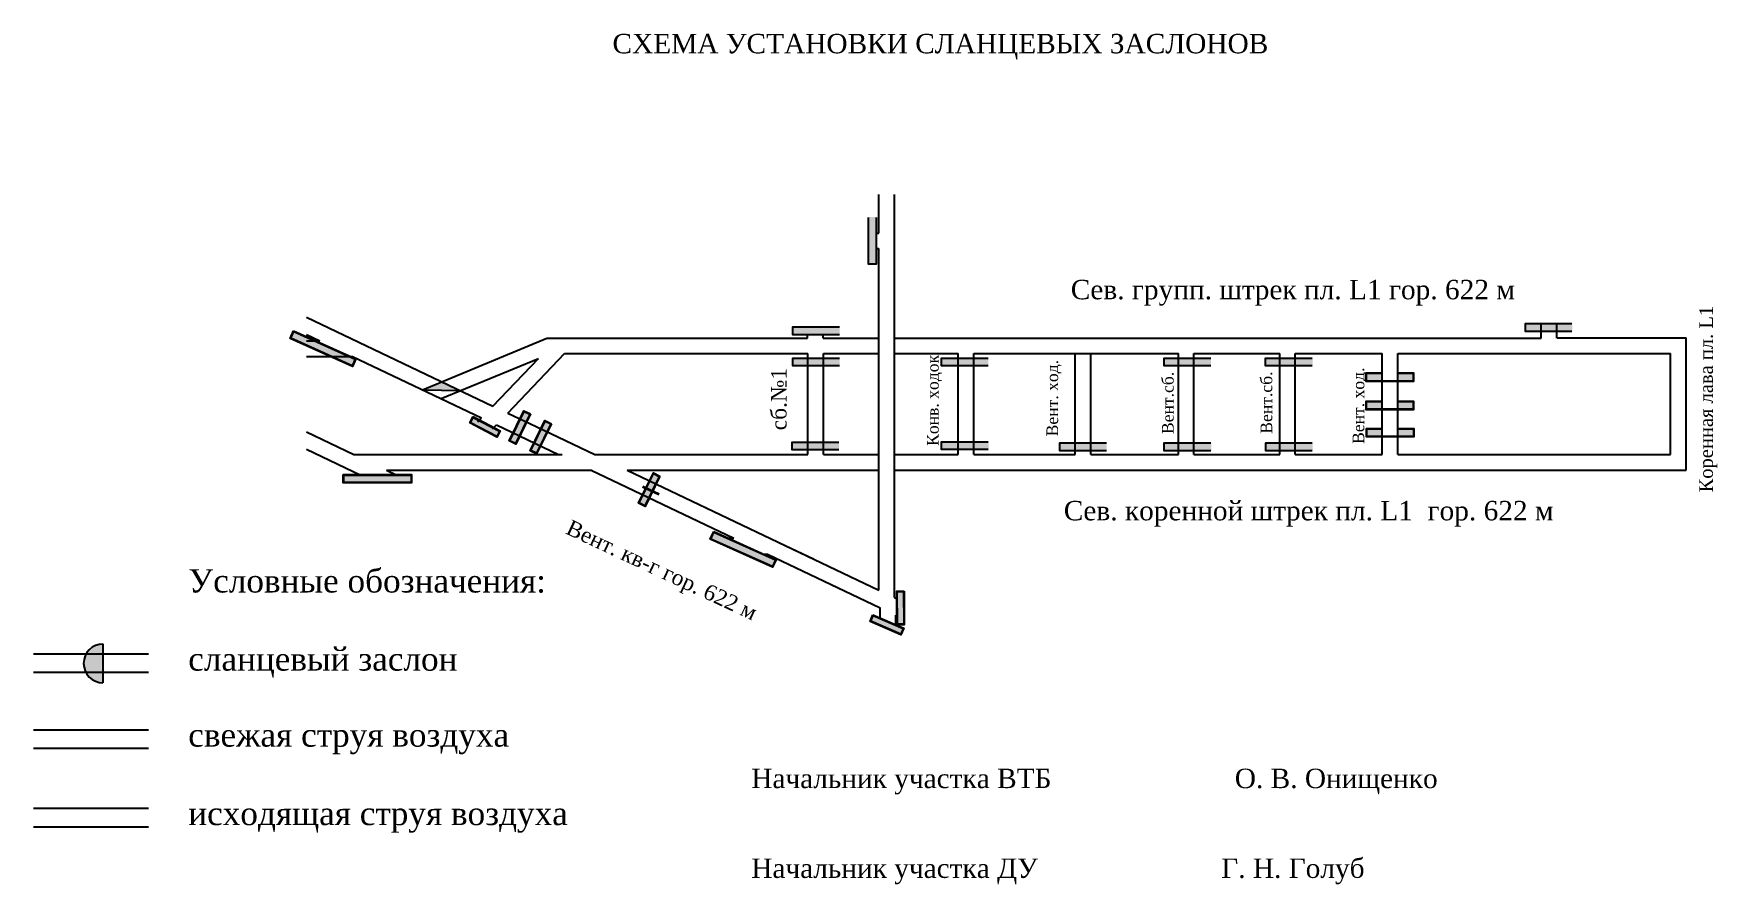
# Model space of a CAD drawing. Header units: millimetres. Extents: x -278 to 155, y -414 to -195.
import ezdxf

# ---------------------------------------------------------------- set-up
doc = ezdxf.new("R2010")
doc.units = ezdxf.units.MM
for name, color, linetype in [('Двери', 7, 'Continuous'), ('Перемычки 01', 7, 'Continuous'), ('Уловные обозн схема сланц', 7, 'Continuous')]:
    doc.layers.add(name, color=color, linetype=linetype)
doc.styles.get("Standard").update_dxf_attribs({"font": 'TIMES.TTF', "height": 10})

msp = doc.modelspace()

# ---------------------------------------------------------------- hatches: boundary and pattern name
for color, points in [(256, [(-173.37, -284.9), (-178.34, -286.97), (-168.52, -287.22)]), (3, [(-165.25, -294.1), (-165.97, -295.48), (-159.22, -299), (-158.5, -297.62)]), (256, [(-121.64, -311.82), (-121.7, -311.95), (-119.6, -312.93), (-119.54, -312.8)]), (256, [(-120.63, -312.29), (-120.7, -312.42), (-119.22, -313.11), (-119.16, -312.98)]), (256, [(-117.47, -313.93), (-117.4, -313.8), (-119.45, -312.84), (-119.51, -312.97)])]:
    msp.add_hatch(color=color).paths.add_polyline_path(points)
h = msp.add_hatch(color=256)
h.paths.add_polyline_path([(-165.31, -293.91), (-166.16, -295.54), (-159.16, -299.19), (-158.31, -297.56)])
h.paths.add_polyline_path([(-158.5, -297.62), (-159.22, -299), (-165.97, -295.48), (-165.25, -294.1)], flags=16)
h = msp.add_hatch(color=256)
h.paths.add_polyline_path([(-150.51, -293.22), (-152.19, -292.39), (-156.01, -300.17), (-154.33, -301)])
h.paths.add_polyline_path([(-150.67, -293.28), (-152.13, -292.56), (-155.85, -300.11), (-154.39, -300.83)], flags=16)
h = msp.add_hatch(color=256)
h.paths.add_polyline_path([(-145.11, -295.73), (-146.79, -294.9), (-150.62, -302.68), (-148.94, -303.51)])
h.paths.add_polyline_path([(-145.28, -295.78), (-146.73, -295.07), (-150.45, -302.62), (-148.99, -303.34)], flags=16)
h = msp.add_hatch(color=256)
h.paths.add_polyline_path([(-117.19, -309.25), (-118.87, -308.42), (-122.69, -316.2), (-121.01, -317.03)])
h.paths.add_polyline_path([(-117.35, -309.31), (-118.81, -308.59), (-122.53, -316.14), (-121.07, -316.86)], flags=16)
at = {"layer": 'Двери'}
h = msp.add_hatch(color=256, dxfattribs=at)
h.paths.add_polyline_path([(68.74, -282.64), (64.64, -282.64), (64.64, -284.84), (68.74, -284.84), (68.74, -284.74), (64.74, -284.74), (64.74, -282.74), (68.74, -282.74)])
h.paths.add_polyline_path([(72.74, -284.74), (68.74, -284.74), (68.74, -284.84), (72.74, -284.84)])
h.paths.add_polyline_path([(76.84, -282.64), (72.74, -282.64), (72.74, -282.74), (76.74, -282.74), (76.74, -284.74), (72.74, -284.74), (72.74, -284.84), (76.84, -284.84)])
h = msp.add_hatch(color=3, dxfattribs=at)
h.paths.add_polyline_path([(64.74, -282.74), (64.74, -284.74), (68.74, -284.74), (68.74, -282.74)])
h.paths.add_polyline_path([(76.74, -284.74), (76.74, -282.74), (72.74, -282.74), (72.74, -284.74)])
h = msp.add_hatch(color=256, dxfattribs=at)
h.paths.add_polyline_path([(68.74, -289.92), (64.64, -289.92), (64.64, -292.12), (68.74, -292.12), (68.74, -292.02), (64.74, -292.02), (64.74, -290.02), (68.74, -290.02)])
h.paths.add_polyline_path([(72.74, -292.02), (68.74, -292.02), (68.74, -292.12), (72.74, -292.12)])
h.paths.add_polyline_path([(76.84, -289.92), (72.74, -289.92), (72.74, -290.02), (76.74, -290.02), (76.74, -292.02), (72.74, -292.02), (72.74, -292.12), (76.84, -292.12)])
h = msp.add_hatch(color=3, dxfattribs=at)
h.paths.add_polyline_path([(64.74, -290.02), (64.74, -292.02), (68.74, -292.02), (68.74, -290.02)])
h.paths.add_polyline_path([(76.74, -292.02), (76.74, -290.02), (72.74, -290.02), (72.74, -292.02)])
h = msp.add_hatch(color=256, dxfattribs=at)
h.paths.add_polyline_path([(68.82, -296.94), (64.72, -296.94), (64.72, -299.14), (68.82, -299.14), (68.82, -299.04), (64.82, -299.04), (64.82, -297.04), (68.82, -297.04)])
h.paths.add_polyline_path([(72.82, -299.04), (68.82, -299.04), (68.82, -299.14), (72.82, -299.14)])
h.paths.add_polyline_path([(76.92, -296.94), (72.82, -296.94), (72.82, -297.04), (76.82, -297.04), (76.82, -299.04), (72.82, -299.04), (72.82, -299.14), (76.92, -299.14)])
h = msp.add_hatch(color=3, dxfattribs=at)
h.paths.add_polyline_path([(64.82, -297.04), (64.82, -299.04), (68.82, -299.04), (68.82, -297.04)])
h.paths.add_polyline_path([(76.82, -299.04), (76.82, -297.04), (72.82, -297.04), (72.82, -299.04)])
at = {"layer": 'Перемычки 01'}
h = msp.add_hatch(color=256, dxfattribs=at)
h.paths.add_polyline_path([(-61.41, -254.74), (-61.41, -250.64), (-61.51, -250.64), (-61.51, -254.64), (-63.51, -254.64), (-63.51, -250.64), (-63.61, -250.64), (-63.61, -254.74)])
h.paths.add_polyline_path([(-61.51, -250.64), (-61.41, -250.64), (-61.41, -242.54), (-63.61, -242.54), (-63.61, -250.64), (-63.51, -250.64), (-63.51, -242.64), (-61.51, -242.64)])
h = msp.add_hatch(color=3, dxfattribs=at)
h.paths.add_polyline_path([(-63.51, -254.64), (-61.51, -254.64), (-61.51, -250.64), (-63.51, -250.64)])
h.paths.add_polyline_path([(-61.51, -246.64), (-63.51, -246.64), (-63.51, -250.64), (-61.51, -250.64)])
h.paths.add_polyline_path([(-61.51, -246.64), (-61.51, -242.64), (-63.51, -242.64), (-63.51, -246.64)])
h = msp.add_hatch(color=256, dxfattribs=at)
h.paths.add_polyline_path([(-211.52, -271.83), (-212.4, -273.79), (-196.34, -281.01), (-195.46, -279.04)])
h.paths.add_polyline_path([(-195.63, -279.11), (-196.41, -280.84), (-212.23, -273.73), (-211.45, -272)], flags=16)
for points in [[(-211.45, -272), (-212.23, -273.73), (-196.41, -280.84), (-195.63, -279.11)], [(-155.85, -300.11), (-154.39, -300.83), (-150.67, -293.28), (-152.13, -292.56)], [(-150.45, -302.62), (-148.99, -303.34), (-145.28, -295.78), (-146.73, -295.07)], [(-198.61, -308.98), (-198.61, -310.87), (-181.27, -310.87), (-181.27, -308.98)], [(-122.53, -316.14), (-121.07, -316.86), (-117.35, -309.31), (-118.81, -308.59)], [(-103.3, -323.7), (-104.08, -325.43), (-88.25, -332.54), (-87.47, -330.81)], [(-56.07, -347.4), (-54.44, -347.39), (-54.47, -338.97), (-56.1, -338.98)], [(-55.21, -349.96), (-54.56, -348.47), (-62.29, -345.12), (-62.93, -346.61)]]:
    msp.add_hatch(color=3, dxfattribs=at).paths.add_polyline_path(points)
h = msp.add_hatch(color=256, dxfattribs=at)
h.paths.add_polyline_path([(-83.09, -272.93), (-78.99, -272.93), (-78.99, -272.83), (-82.99, -272.83), (-82.99, -270.83), (-78.99, -270.83), (-78.99, -270.73), (-83.09, -270.73)])
h.paths.add_polyline_path([(-78.99, -272.83), (-78.99, -272.93), (-70.89, -272.93), (-70.89, -270.73), (-78.99, -270.73), (-78.99, -270.83), (-70.99, -270.83), (-70.99, -272.83)])
h = msp.add_hatch(color=3, dxfattribs=at)
h.paths.add_polyline_path([(-82.99, -270.83), (-82.99, -272.83), (-78.99, -272.83), (-78.99, -270.83)])
h.paths.add_polyline_path([(-74.99, -272.83), (-74.99, -270.83), (-78.99, -270.83), (-78.99, -272.83)])
h.paths.add_polyline_path([(-74.99, -272.83), (-70.99, -272.83), (-70.99, -270.83), (-74.99, -270.83)])
h = msp.add_hatch(color=256, dxfattribs=at)
h.paths.add_polyline_path([(105.49, -272.07), (109.59, -272.07), (109.59, -271.97), (105.59, -271.97), (105.59, -269.97), (109.59, -269.97), (109.59, -269.87), (105.49, -269.87)])
h.paths.add_polyline_path([(109.59, -271.97), (109.59, -272.07), (117.69, -272.07), (117.69, -269.87), (109.59, -269.87), (109.59, -269.97), (117.59, -269.97), (117.59, -271.97)])
h = msp.add_hatch(color=3, dxfattribs=at)
h.paths.add_polyline_path([(105.59, -269.97), (105.59, -271.97), (109.59, -271.97), (109.59, -269.97)])
h.paths.add_polyline_path([(113.59, -271.97), (113.59, -269.97), (109.59, -269.97), (109.59, -271.97)])
h.paths.add_polyline_path([(113.59, -271.97), (117.59, -271.97), (117.59, -269.97), (113.59, -269.97)])
h = msp.add_hatch(color=256, dxfattribs=at)
h.paths.add_polyline_path([(-83.09, -280.94), (-78.99, -280.94), (-78.99, -280.84), (-82.99, -280.84), (-82.99, -278.84), (-78.99, -278.84), (-78.99, -278.74), (-83.09, -278.74)])
h.paths.add_polyline_path([(-78.99, -280.84), (-78.99, -280.94), (-70.89, -280.94), (-70.89, -278.74), (-78.99, -278.74), (-78.99, -278.84), (-70.99, -278.84), (-70.99, -280.84)])
h = msp.add_hatch(color=3, dxfattribs=at)
h.paths.add_polyline_path([(-82.99, -278.84), (-82.99, -280.84), (-78.99, -280.84), (-78.99, -278.84)])
h.paths.add_polyline_path([(-74.99, -280.84), (-74.99, -278.84), (-78.99, -278.84), (-78.99, -280.84)])
h.paths.add_polyline_path([(-74.99, -280.84), (-70.99, -280.84), (-70.99, -278.84), (-74.99, -278.84)])
h = msp.add_hatch(color=256, dxfattribs=at)
h.paths.add_polyline_path([(-44.84, -280.94), (-40.74, -280.94), (-40.74, -280.84), (-44.74, -280.84), (-44.74, -278.84), (-40.74, -278.84), (-40.74, -278.74), (-44.84, -278.74)])
h.paths.add_polyline_path([(-40.74, -280.84), (-40.74, -280.94), (-32.64, -280.94), (-32.64, -278.74), (-40.74, -278.74), (-40.74, -278.84), (-32.74, -278.84), (-32.74, -280.84)])
h = msp.add_hatch(color=3, dxfattribs=at)
h.paths.add_polyline_path([(-44.74, -278.84), (-44.74, -280.84), (-40.74, -280.84), (-40.74, -278.84)])
h.paths.add_polyline_path([(-36.74, -280.84), (-36.74, -278.84), (-40.74, -278.84), (-40.74, -280.84)])
h.paths.add_polyline_path([(-36.74, -280.84), (-32.74, -280.84), (-32.74, -278.84), (-36.74, -278.84)])
h = msp.add_hatch(color=256, dxfattribs=at)
h.paths.add_polyline_path([(12.5, -280.94), (16.6, -280.94), (16.6, -280.84), (12.6, -280.84), (12.6, -278.84), (16.6, -278.84), (16.6, -278.74), (12.5, -278.74)])
h.paths.add_polyline_path([(16.6, -280.84), (16.6, -280.94), (24.7, -280.94), (24.7, -278.74), (16.6, -278.74), (16.6, -278.84), (24.6, -278.84), (24.6, -280.84)])
h = msp.add_hatch(color=3, dxfattribs=at)
h.paths.add_polyline_path([(12.6, -278.84), (12.6, -280.84), (16.6, -280.84), (16.6, -278.84)])
h.paths.add_polyline_path([(20.6, -280.84), (20.6, -278.84), (16.6, -278.84), (16.6, -280.84)])
h.paths.add_polyline_path([(20.6, -280.84), (24.6, -280.84), (24.6, -278.84), (20.6, -278.84)])
h = msp.add_hatch(color=256, dxfattribs=at)
h.paths.add_polyline_path([(38.61, -280.94), (42.71, -280.94), (42.71, -280.84), (38.71, -280.84), (38.71, -278.84), (42.71, -278.84), (42.71, -278.74), (38.61, -278.74)])
h.paths.add_polyline_path([(42.71, -280.84), (42.71, -280.94), (50.81, -280.94), (50.81, -278.74), (42.71, -278.74), (42.71, -278.84), (50.71, -278.84), (50.71, -280.84)])
h = msp.add_hatch(color=3, dxfattribs=at)
h.paths.add_polyline_path([(38.71, -278.84), (38.71, -280.84), (42.71, -280.84), (42.71, -278.84)])
h.paths.add_polyline_path([(46.71, -280.84), (46.71, -278.84), (42.71, -278.84), (42.71, -280.84)])
h.paths.add_polyline_path([(46.71, -280.84), (50.71, -280.84), (50.71, -278.84), (46.71, -278.84)])
h = msp.add_hatch(color=256, dxfattribs=at)
h.paths.add_polyline_path([(-83.27, -302.55), (-79.17, -302.55), (-79.17, -302.45), (-83.17, -302.45), (-83.17, -300.45), (-79.17, -300.45), (-79.17, -300.35), (-83.27, -300.35)])
h.paths.add_polyline_path([(-79.17, -302.45), (-79.17, -302.55), (-71.07, -302.55), (-71.07, -300.35), (-79.17, -300.35), (-79.17, -300.45), (-71.17, -300.45), (-71.17, -302.45)])
h = msp.add_hatch(color=3, dxfattribs=at)
h.paths.add_polyline_path([(-83.17, -300.45), (-83.17, -302.45), (-79.17, -302.45), (-79.17, -300.45)])
h.paths.add_polyline_path([(-75.17, -302.45), (-75.17, -300.45), (-79.17, -300.45), (-79.17, -302.45)])
h.paths.add_polyline_path([(-75.17, -302.45), (-71.17, -302.45), (-71.17, -300.45), (-75.17, -300.45)])
h = msp.add_hatch(color=256, dxfattribs=at)
h.paths.add_polyline_path([(-44.81, -302.51), (-40.71, -302.51), (-40.71, -302.41), (-44.71, -302.41), (-44.71, -300.41), (-40.71, -300.41), (-40.71, -300.31), (-44.81, -300.31)])
h.paths.add_polyline_path([(-40.71, -302.41), (-40.71, -302.51), (-32.61, -302.51), (-32.61, -300.31), (-40.71, -300.31), (-40.71, -300.41), (-32.71, -300.41), (-32.71, -302.41)])
h = msp.add_hatch(color=3, dxfattribs=at)
h.paths.add_polyline_path([(-44.71, -300.41), (-44.71, -302.41), (-40.71, -302.41), (-40.71, -300.41)])
h.paths.add_polyline_path([(-36.71, -302.41), (-36.71, -300.41), (-40.71, -300.41), (-40.71, -302.41)])
h.paths.add_polyline_path([(-36.71, -302.41), (-32.71, -302.41), (-32.71, -300.41), (-36.71, -300.41)])
h = msp.add_hatch(color=256, dxfattribs=at)
h.paths.add_polyline_path([(-14.35, -302.79), (-10.25, -302.79), (-10.25, -302.69), (-14.25, -302.69), (-14.25, -300.69), (-10.25, -300.69), (-10.25, -300.59), (-14.35, -300.59)])
h.paths.add_polyline_path([(-10.25, -302.69), (-10.25, -302.79), (-2.15, -302.79), (-2.15, -300.59), (-10.25, -300.59), (-10.25, -300.69), (-2.25, -300.69), (-2.25, -302.69)])
h = msp.add_hatch(color=3, dxfattribs=at)
h.paths.add_polyline_path([(-14.25, -300.69), (-14.25, -302.69), (-10.25, -302.69), (-10.25, -300.69)])
h.paths.add_polyline_path([(-6.25, -302.69), (-6.25, -300.69), (-10.25, -300.69), (-10.25, -302.69)])
h.paths.add_polyline_path([(-6.25, -302.69), (-2.25, -302.69), (-2.25, -300.69), (-6.25, -300.69)])
h = msp.add_hatch(color=256, dxfattribs=at)
h.paths.add_polyline_path([(12.53, -302.79), (16.63, -302.79), (16.63, -302.69), (12.63, -302.69), (12.63, -300.69), (16.63, -300.69), (16.63, -300.59), (12.53, -300.59)])
h.paths.add_polyline_path([(16.63, -302.69), (16.63, -302.79), (24.73, -302.79), (24.73, -300.59), (16.63, -300.59), (16.63, -300.69), (24.63, -300.69), (24.63, -302.69)])
h = msp.add_hatch(color=3, dxfattribs=at)
h.paths.add_polyline_path([(12.63, -300.69), (12.63, -302.69), (16.63, -302.69), (16.63, -300.69)])
h.paths.add_polyline_path([(20.63, -302.69), (20.63, -300.69), (16.63, -300.69), (16.63, -302.69)])
h.paths.add_polyline_path([(20.63, -302.69), (24.63, -302.69), (24.63, -300.69), (20.63, -300.69)])
h = msp.add_hatch(color=256, dxfattribs=at)
h.paths.add_polyline_path([(38.65, -302.79), (42.75, -302.79), (42.75, -302.69), (38.75, -302.69), (38.75, -300.69), (42.75, -300.69), (42.75, -300.59), (38.65, -300.59)])
h.paths.add_polyline_path([(42.75, -302.69), (42.75, -302.79), (50.85, -302.79), (50.85, -300.59), (42.75, -300.59), (42.75, -300.69), (50.75, -300.69), (50.75, -302.69)])
h = msp.add_hatch(color=3, dxfattribs=at)
h.paths.add_polyline_path([(38.75, -300.69), (38.75, -302.69), (42.75, -302.69), (42.75, -300.69)])
h.paths.add_polyline_path([(46.75, -302.69), (46.75, -300.69), (42.75, -300.69), (42.75, -302.69)])
h.paths.add_polyline_path([(46.75, -302.69), (50.75, -302.69), (50.75, -300.69), (46.75, -300.69)])
h = msp.add_hatch(color=256, dxfattribs=at)
h.paths.add_polyline_path([(-198.74, -308.85), (-198.74, -311), (-181.14, -311), (-181.14, -308.85)])
h.paths.add_polyline_path([(-181.27, -308.98), (-181.27, -310.87), (-198.61, -310.87), (-198.61, -308.98)], flags=16)
h = msp.add_hatch(color=256, dxfattribs=at)
h.paths.add_polyline_path([(-103.36, -323.53), (-104.24, -325.5), (-88.19, -332.71), (-87.31, -330.75)])
h.paths.add_polyline_path([(-87.47, -330.81), (-88.25, -332.54), (-104.08, -325.43), (-103.3, -323.7)], flags=16)
h = msp.add_hatch(color=256, dxfattribs=at)
h.paths.add_polyline_path([(-54.35, -338.85), (-56.22, -338.86), (-56.19, -347.52), (-54.32, -347.52)])
h.paths.add_polyline_path([(-54.47, -338.97), (-56.1, -338.98), (-56.07, -347.4), (-54.44, -347.39)], flags=16)
h = msp.add_hatch(color=256, dxfattribs=at)
h.paths.add_polyline_path([(-62.35, -344.96), (-63.1, -346.68), (-55.14, -350.12), (-54.4, -348.4)])
h.paths.add_polyline_path([(-62.29, -345.12), (-62.93, -346.61), (-55.21, -349.96), (-54.56, -348.47)], flags=16)
at = {"layer": 'Уловные обозн схема сланц'}
h = msp.add_hatch(color=256, dxfattribs=at)
h.paths.add_polyline_path([(-260.57, -352.46, 0.267949), (-264.9, -354.96), (-260.57, -354.96)])
h.paths.add_polyline_path([(-260.57, -354.96), (-264.9, -354.96, 0.267949), (-264.9, -359.95), (-260.57, -359.95)])
h.paths.add_polyline_path([(-260.57, -359.95), (-264.9, -359.95, 0.267949), (-260.57, -362.45)])

# ---------------------------------------------------------------- linework, layer by layer
for p, q in [((-60.81, -246.64), (-60.81, -236.72)), ((-56.81, -340.5), (-56.81, -236.72)), ((-61.51, -246.64), (-60.81, -246.64)), ((-61.51, -250.64), (-60.81, -250.64)), ((-60.81, -338.59), (-60.81, -250.64)), ((-208.18, -268.3), (-160.19, -291.19)), ((-208.18, -272.73), (-204.71, -274.39)), ((-79.2, -273.69), (-79.2, -272.92)), ((-75.2, -273.69), (-75.2, -272.93)), ((109.7, -273.71), (109.7, -269.97)), ((113.7, -273.71), (113.7, -269.97)), ((-208.18, -274.39), (-204.71, -274.39)), ((-178.34, -286.97), (-146.33, -273.69)), ((-146.33, -273.69), (-92.83, -273.69)), ((-92.83, -273.69), (-79.2, -273.69)), ((-75.2, -273.69), (-60.81, -273.69)), ((-56.81, -273.69), (-6.26, -273.69)), ((-6.26, -273.69), (37.15, -273.69)), ((-6.26, -273.69), (-6.13, -273.69)), ((35.05, -273.69), (109.7, -273.69)), ((146.96, -307.69), (146.96, -273.59)), ((-208.18, -278.39), (-196.33, -278.39)), ((-196.33, -278.39), (-163.1, -294.23)), ((-173.49, -289.28), (-148.46, -278.9)), ((-160.19, -291.19), (-148.46, -278.9)), ((-156.39, -293), (-141.77, -277.69)), ((-141.77, -277.69), (-79.11, -277.69)), ((-79.11, -303.69), (-79.11, -277.69)), ((-75.11, -303.69), (-75.11, -277.69)), ((-75.11, -277.69), (-71.99, -277.69)), ((-71.99, -277.69), (-60.81, -277.69)), ((-56.81, -277.69), (-40.41, -277.69)), ((-40.42, -303.69), (-40.41, -277.69)), ((-36.42, -303.69), (-36.41, -277.69)), ((-36.41, -277.69), (-10.26, -277.69)), ((-10.26, -303.69), (-10.26, -277.69)), ((-6.26, -277.69), (-1.18, -277.69)), ((-6.26, -277.69), (14.58, -277.69)), ((-6.26, -303.69), (-6.26, -277.69)), ((-1.18, -277.69), (10.58, -277.69)), ((14.58, -277.69), (16.27, -277.69)), ((16.27, -303.69), (16.27, -277.69)), ((20.27, -303.69), (20.27, -277.69)), ((20.27, -277.69), (42.36, -277.69)), ((42.36, -303.69), (42.36, -277.69)), ((46.36, -303.69), (46.36, -277.69)), ((46.36, -277.69), (68.75, -277.69)), ((68.75, -303.69), (68.75, -277.69)), ((72.75, -303.69), (72.75, -277.69)), ((72.75, -277.69), (142.96, -277.69)), ((142.96, -303.69), (142.96, -277.69)), ((-178.34, -286.97), (-168.52, -287.22)), ((-164.05, -295.22), (-163.1, -294.23)), ((-156.39, -293), (-149.08, -296.49)), ((-208.18, -297.87), (-195.98, -303.69)), ((-160.3, -297.09), (-159.3, -296.05)), ((-159.3, -296.05), (-143.28, -303.69)), ((-149.08, -296.49), (-133.99, -303.69)), ((-208.18, -302.31), (-194.2, -308.98)), ((-195.98, -303.69), (-142.4, -303.69)), ((-187.6, -307.69), (-184.9, -308.98)), ((-187.6, -307.69), (-134.63, -307.69)), ((-134.89, -307.69), (-98.17, -325.2)), ((-133.99, -303.69), (-79.11, -303.69)), ((-125.6, -307.69), (-71.99, -307.69)), ((-125.6, -307.69), (-60.81, -338.59)), ((-75.11, -303.69), (-71.99, -303.69)), ((-71.99, -303.69), (-60.81, -303.69)), ((-71.99, -307.69), (-60.81, -307.69)), ((-56.81, -303.69), (-40.42, -303.69)), ((-56.81, -307.69), (14.58, -307.69)), ((-36.42, -303.69), (-19.73, -303.69)), ((-21.26, -303.69), (-10.26, -303.69)), ((-6.26, -303.69), (10.58, -303.69)), ((-6.26, -303.69), (14.58, -303.69)), ((14.58, -303.69), (16.27, -303.69)), ((14.58, -307.69), (41.15, -307.69)), ((20.27, -303.69), (42.36, -303.69)), ((41.15, -307.69), (146.96, -307.69)), ((46.36, -303.69), (68.75, -303.69)), ((72.75, -303.69), (84.03, -303.69)), ((83.67, -303.69), (142.96, -303.69)), ((93.41, -303.69), (93.45, -303.69)), ((-99.99, -325.2), (-98.17, -325.2)), ((-90.81, -329.32), (-89.53, -329.32)), ((-89.53, -329.32), (-60.49, -343.17)), ((-84.94, -327.08), (-77.63, -330.56)), ((-56.81, -340.5), (-56.09, -340.84)), ((-60.49, -345.9), (-60.49, -343.17)), ((-56.49, -347.63), (-56.49, -345.08)), ((-56.49, -345.08), (-56.2, -345.22))]:
    msp.add_line(p, q)
at = {"color": 0}
for p, q in [((113.76, -273.59), (146.96, -273.59)), ((-10.26, -277.69), (-6.26, -277.69))]:
    msp.add_line(p, q, dxfattribs=at)
for points in [[(-165.31, -293.91), (-158.31, -297.56), (-159.16, -299.19), (-166.16, -295.54)], [(-165.25, -294.1), (-158.5, -297.62), (-159.22, -299), (-165.97, -295.48)], [(-150.51, -293.22), (-154.33, -301), (-156.01, -300.17), (-152.19, -292.39)], [(-150.67, -293.28), (-154.39, -300.83), (-155.85, -300.11), (-152.13, -292.56)], [(-145.11, -295.73), (-148.94, -303.51), (-150.62, -302.68), (-146.79, -294.9)], [(-145.28, -295.78), (-148.99, -303.34), (-150.45, -302.62), (-146.73, -295.07)], [(-117.19, -309.25), (-121.01, -317.03), (-122.69, -316.2), (-118.87, -308.42)], [(-117.35, -309.31), (-121.07, -316.86), (-122.53, -316.14), (-118.81, -308.59)]]:
    msp.add_lwpolyline(points, close=True)
at = {"layer": 'Двери'}
for p, q in [((-121.7, -311.95), (-117.46, -313.93)), ((-121.64, -311.82), (-117.4, -313.8))]:
    msp.add_line(p, q, dxfattribs=at)
for points in [[(72.74, -282.64), (76.84, -282.64), (76.84, -284.84), (64.64, -284.84), (64.64, -282.64), (68.74, -282.64)], [(72.74, -282.74), (76.74, -282.74), (76.74, -284.74), (64.74, -284.74), (64.74, -282.74), (68.74, -282.74)], [(72.74, -289.92), (76.84, -289.92), (76.84, -292.12), (64.64, -292.12), (64.64, -289.92), (68.74, -289.92)], [(72.74, -290.02), (76.74, -290.02), (76.74, -292.02), (64.74, -292.02), (64.74, -290.02), (68.74, -290.02)], [(72.82, -296.94), (76.92, -296.94), (76.92, -299.14), (64.72, -299.14), (64.72, -296.94), (68.82, -296.94)], [(72.82, -297.04), (76.82, -297.04), (76.82, -299.04), (64.82, -299.04), (64.82, -297.04), (68.82, -297.04)]]:
    msp.add_lwpolyline(points, dxfattribs=at)
at = {"layer": 'Перемычки 01'}
for points in [[(-61.51, -242.64), (-61.51, -254.64), (-63.51, -254.64), (-63.51, -242.64)], [(-70.99, -272.83), (-82.99, -272.83), (-82.99, -270.83), (-70.99, -270.83)], [(117.59, -271.97), (105.59, -271.97), (105.59, -269.97), (117.59, -269.97)], [(-70.99, -280.84), (-82.99, -280.84), (-82.99, -278.84), (-70.99, -278.84)], [(-32.74, -280.84), (-44.74, -280.84), (-44.74, -278.84), (-32.74, -278.84)], [(24.6, -280.84), (12.6, -280.84), (12.6, -278.84), (24.6, -278.84)], [(50.71, -280.84), (38.71, -280.84), (38.71, -278.84), (50.71, -278.84)], [(-71.17, -302.45), (-83.17, -302.45), (-83.17, -300.45), (-71.17, -300.45)], [(-32.71, -302.41), (-44.71, -302.41), (-44.71, -300.41), (-32.71, -300.41)], [(-2.25, -302.69), (-14.25, -302.69), (-14.25, -300.69), (-2.25, -300.69)], [(24.63, -302.69), (12.63, -302.69), (12.63, -300.69), (24.63, -300.69)], [(50.75, -302.69), (38.75, -302.69), (38.75, -300.69), (50.75, -300.69)]]:
    msp.add_lwpolyline(points, dxfattribs=at)
for points in [[(-211.52, -271.83), (-195.46, -279.04), (-196.34, -281.01), (-212.4, -273.79)], [(-211.45, -272), (-195.63, -279.11), (-196.41, -280.84), (-212.23, -273.73)], [(-198.74, -308.85), (-181.14, -308.85), (-181.14, -311), (-198.74, -311)], [(-198.61, -308.98), (-181.27, -308.98), (-181.27, -310.87), (-198.61, -310.87)], [(-103.36, -323.53), (-87.31, -330.75), (-88.19, -332.71), (-104.24, -325.5)], [(-103.3, -323.7), (-87.47, -330.81), (-88.25, -332.54), (-104.08, -325.43)], [(-54.35, -338.85), (-54.32, -347.52), (-56.19, -347.52), (-56.22, -338.86)], [(-54.47, -338.97), (-54.44, -347.39), (-56.07, -347.4), (-56.1, -338.98)], [(-62.35, -344.96), (-54.4, -348.4), (-55.14, -350.12), (-63.1, -346.68)], [(-62.29, -345.12), (-54.56, -348.47), (-55.21, -349.96), (-62.93, -346.61)]]:
    msp.add_lwpolyline(points, close=True, dxfattribs=at)
at = {"layer": 'Уловные обозн схема сланц'}
for p, q in [((-278.42, -355), (-248.85, -355)), ((-260.57, -352.46), (-260.57, -362.45)), ((-278.42, -359.74), (-248.85, -359.74)), ((-278.42, -374.57), (-248.85, -374.57)), ((-278.42, -379.31), (-248.85, -379.31)), ((-278.42, -394.78), (-248.85, -394.78)), ((-278.42, -399.52), (-248.85, -399.52))]:
    msp.add_line(p, q, dxfattribs=at)
msp.add_arc((-260.57, -357.46), 4.99, 90, 270, dxfattribs=at)

# ---------------------------------------------------------------- texts
for s, p in [('СХЕМА УСТАНОВКИ СЛАНЦЕВЫХ ЗАСЛОНОВ', (-129.41, -200.35)), ('Сев. групп. штрек пл. L1 гор. 622 м', (-11.43, -263.69)), ('Сев. коренной штрек пл. L1  гор. 622 м', (-13.23, -320.62)), ('Начальник участка ВТБ                         О. В. Онищенко', (-93.69, -389.58)), ('Начальник участка ДУ                         Г. Н. Голуб', (-93.69, -412.71))]:
    msp.add_text(s, height=5).set_placement(p)
for s, height, p in [('Коренная лава пл. L1', 3.5, (153.87, -313.43)), ('Конв. ходок', 3, (-45.45, -301.44)), ('Вент. ход.', 3, (-14.69, -298.99)), ('Вент. ход.', 3, (64.12, -300.94)), ('сб.№1', 4, (-84.6, -297.43)), ('Вент.сб.', 3, (15.05, -298.39)), ('Вент.сб.', 3, (40.43, -298.31))]:
    msp.add_text(s, height=height, rotation=90).set_placement(p)
at = {"color": 7}
msp.add_text('Вент. кв-г гор. 622 м', height=4, rotation=335, dxfattribs=at).set_placement((-141.71, -323.94))
at = {"layer": 'Уловные обозн схема сланц'}
for s, p in [('Условные обозначения:', (-238.62, -339.21)), ('сланцевый заслон', (-238.62, -359.33)), ('свежая струя воздуха', (-238.62, -378.9)), ('исходящая струя воздуха', (-238.62, -399.11))]:
    msp.add_text(s, height=6, dxfattribs=at).set_placement(p)

doc.saveas('drawing.dxf')
